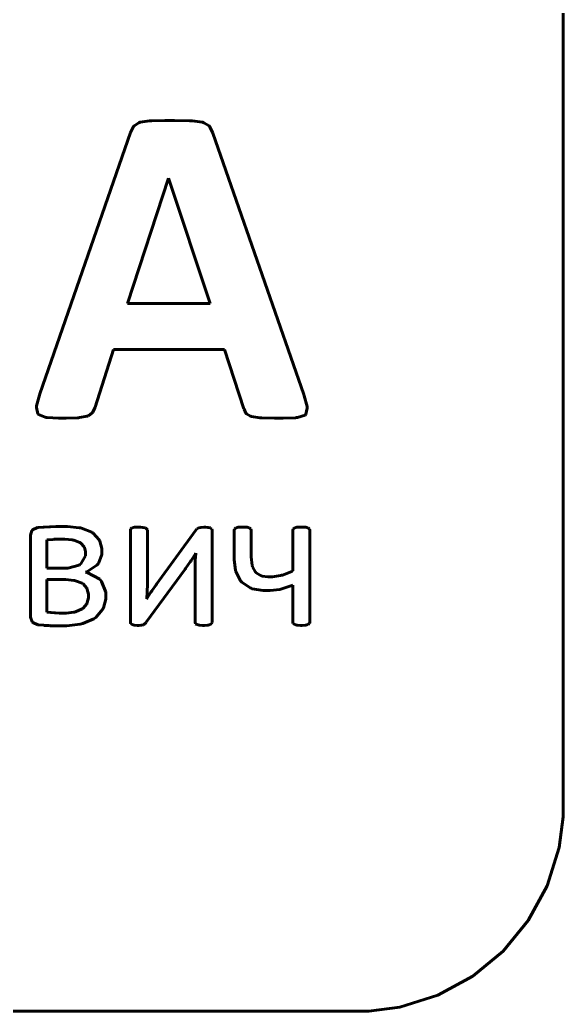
# Model space of a CAD drawing. Header units: millimetres. Extents: x 0 to 242, y 0 to 295.
# Drawn here: x 183.9 to 242.5, y 0 to 106.8 of the extents above; entities that cross this region are included whole.
import ezdxf

# ---------------------------------------------------------------- set-up
doc = ezdxf.new("R2010")
doc.units = ezdxf.units.MM
doc.linetypes.add('K5LT_BASIC', pattern=[0])
doc.layers.add('SLICE', color=1, linetype='Continuous', true_color=0xff0000)

msp = doc.modelspace()

# ---------------------------------------------------------------- linework, layer by layer
at = {"layer": 'SLICE', "color": 5, "linetype": 'K5LT_BASIC', "lineweight": 60, "true_color": 0x0000ff}
for p, q in [((242.48, 273.24), (242.48, 22.05)), ((195.89, 94.72), (196.18, 95.27)), ((196.18, 95.27), (196.21, 95.31)), ((196.21, 95.31), (196.24, 95.36)), ((196.24, 95.36), (196.76, 95.69)), ((196.76, 95.69), (196.83, 95.71)), ((196.83, 95.71), (196.9, 95.74)), ((196.9, 95.74), (197.9, 95.88)), ((197.9, 95.88), (198.03, 95.88)), ((198.03, 95.88), (198.16, 95.89)), ((198.16, 95.89), (199.57, 95.92)), ((199.57, 95.92), (200.04, 95.92)), ((200.04, 95.92), (200.61, 95.92)), ((200.61, 95.92), (202.2, 95.89)), ((202.2, 95.89), (202.34, 95.88)), ((202.34, 95.88), (202.49, 95.88)), ((202.49, 95.88), (203.6, 95.74)), ((203.6, 95.74), (203.68, 95.71)), ((203.68, 95.71), (203.76, 95.69)), ((203.76, 95.69), (204.33, 95.35)), ((204.33, 95.35), (204.37, 95.31)), ((204.37, 95.31), (204.4, 95.26)), ((204.4, 95.26), (204.69, 94.65)), ((186.1, 66.48), (195.87, 94.65)), ((195.87, 94.65), (195.89, 94.72)), ((204.69, 94.65), (204.72, 94.57)), ((204.72, 94.57), (214.53, 66.43)), ((199.94, 89.73), (195.52, 76.23)), ((199.96, 89.73), (199.94, 89.73)), ((204.43, 76.23), (199.96, 89.73)), ((195.52, 76.23), (204.43, 76.23)), ((194.03, 71.26), (192.03, 65.06)), ((206, 71.26), (194.03, 71.26)), ((208.08, 64.88), (206, 71.26)), ((185.74, 65.19), (186.05, 66.34)), ((186.05, 66.34), (186.1, 66.48)), ((214.53, 66.43), (214.58, 66.28)), ((214.58, 66.28), (214.88, 65.12)), ((185.73, 65.1), (185.74, 65.19)), ((185.71, 65.02), (185.73, 65.1)), ((185.86, 64.35), (185.71, 65.02)), ((185.9, 64.3), (185.86, 64.35)), ((185.94, 64.26), (185.9, 64.3)), ((186.67, 63.97), (185.94, 64.26)), ((191.2, 64.08), (190.37, 63.93)), ((191.26, 64.11), (191.2, 64.08)), ((191.32, 64.13), (191.26, 64.11)), ((191.74, 64.44), (191.32, 64.13)), ((191.77, 64.48), (191.74, 64.44)), ((191.8, 64.51), (191.77, 64.48)), ((192.01, 65), (191.8, 64.51)), ((192.03, 65.06), (192.01, 65)), ((208.1, 64.83), (208.08, 64.88)), ((208.3, 64.4), (208.1, 64.83)), ((208.33, 64.37), (208.3, 64.4)), ((208.35, 64.33), (208.33, 64.37)), ((208.77, 64.08), (208.35, 64.33)), ((208.84, 64.06), (208.77, 64.08)), ((214.66, 64.21), (213.86, 63.94)), ((214.71, 64.25), (214.66, 64.21)), ((214.75, 64.3), (214.71, 64.25)), ((214.91, 64.95), (214.75, 64.3)), ((214.88, 65.12), (214.9, 65.03)), ((214.9, 65.03), (214.91, 64.95)), ((186.78, 63.95), (186.67, 63.97)), ((186.88, 63.94), (186.78, 63.95)), ((188.1, 63.87), (186.88, 63.94)), ((188.55, 63.87), (188.1, 63.87)), ((188.94, 63.87), (188.55, 63.87)), ((190.14, 63.92), (188.94, 63.87)), ((190.26, 63.92), (190.14, 63.92)), ((190.37, 63.93), (190.26, 63.92)), ((208.9, 64.04), (208.84, 64.06)), ((209.79, 63.92), (208.9, 64.04)), ((209.91, 63.91), (209.79, 63.92)), ((210.02, 63.9), (209.91, 63.91)), ((211.37, 63.87), (210.02, 63.9)), ((211.86, 63.87), (211.37, 63.87)), ((212.3, 63.87), (211.86, 63.87)), ((213.63, 63.92), (212.3, 63.87)), ((213.74, 63.93), (213.63, 63.92)), ((213.86, 63.94), (213.74, 63.93)), ((185.08, 51.29), (185.24, 51.77)), ((185.08, 51.11), (185.08, 51.29)), ((185.24, 51.77), (185.28, 51.81)), ((185.28, 51.81), (185.31, 51.85)), ((185.31, 51.85), (185.83, 52.09)), ((185.83, 52.09), (185.9, 52.09)), ((185.9, 52.09), (185.94, 52.1)), ((185.94, 52.1), (186.45, 52.15)), ((186.45, 52.15), (186.51, 52.15)), ((186.51, 52.15), (186.56, 52.15)), ((186.56, 52.15), (187.12, 52.19)), ((187.12, 52.19), (187.18, 52.19)), ((187.18, 52.19), (187.23, 52.19)), ((187.23, 52.19), (187.82, 52.21)), ((187.82, 52.21), (187.88, 52.21)), ((187.88, 52.21), (187.94, 52.22)), ((187.94, 52.22), (188.44, 52.22)), ((188.44, 52.22), (188.61, 52.22)), ((188.61, 52.22), (189.07, 52.22)), ((189.07, 52.22), (190.33, 52.08)), ((190.33, 52.08), (190.46, 52.05)), ((190.46, 52.05), (190.59, 52.02)), ((190.59, 52.02), (191.67, 51.6)), ((191.67, 51.6), (191.75, 51.54)), ((191.75, 51.54), (191.84, 51.48)), ((191.84, 51.48), (192.48, 50.78)), ((195.84, 51.84), (195.87, 51.94)), ((195.84, 51.8), (195.84, 51.84)), ((195.84, 41.89), (195.84, 51.8)), ((195.87, 51.94), (195.88, 51.95)), ((195.88, 51.95), (195.89, 51.96)), ((195.89, 51.96), (196.01, 52.05)), ((196.01, 52.05), (196.03, 52.06)), ((196.03, 52.06), (196.05, 52.07)), ((196.05, 52.07), (196.28, 52.12)), ((196.28, 52.12), (196.31, 52.12)), ((196.31, 52.12), (196.34, 52.12)), ((196.34, 52.12), (196.64, 52.13)), ((196.64, 52.13), (196.74, 52.13)), ((196.74, 52.13), (196.92, 52.13)), ((196.92, 52.13), (197.43, 52.07)), ((197.43, 52.07), (197.47, 52.05)), ((197.47, 52.05), (197.5, 52.04)), ((197.5, 52.04), (197.67, 51.86)), ((197.67, 51.86), (197.67, 51.8)), ((197.67, 51.8), (197.67, 46.08)), ((198.66, 45.99), (202.9, 51.8)), ((202.9, 51.82), (203.02, 51.94)), ((202.9, 51.8), (202.9, 51.82)), ((203.02, 51.94), (203.03, 51.95)), ((203.03, 51.95), (203.04, 51.96)), ((203.04, 51.96), (203.18, 52.05)), ((203.18, 52.05), (203.21, 52.05)), ((203.21, 52.05), (203.22, 52.06)), ((203.22, 52.06), (203.43, 52.11)), ((203.43, 52.11), (203.46, 52.11)), ((203.46, 52.11), (203.48, 52.11)), ((203.48, 52.11), (203.74, 52.12)), ((203.74, 52.12), (203.83, 52.12)), ((203.83, 52.12), (203.92, 52.12)), ((203.92, 52.12), (204.19, 52.11)), ((204.19, 52.11), (204.22, 52.11)), ((204.22, 52.11), (204.24, 52.11)), ((204.24, 52.11), (204.46, 52.06)), ((204.46, 52.06), (204.47, 52.05)), ((204.47, 52.05), (204.48, 52.04)), ((204.48, 52.04), (204.59, 51.95)), ((204.59, 51.95), (204.6, 51.93)), ((204.6, 51.93), (204.61, 51.92)), ((204.61, 51.92), (204.64, 51.82)), ((204.64, 51.82), (204.64, 51.78)), ((204.64, 51.78), (204.64, 41.89)), ((207.03, 51.83), (207.06, 51.93)), ((207.03, 51.79), (207.03, 51.83)), ((207.03, 48.99), (207.03, 51.79)), ((207.06, 51.93), (207.07, 51.94)), ((207.07, 51.94), (207.08, 51.95)), ((207.08, 51.95), (207.2, 52.05)), ((207.2, 52.05), (207.22, 52.05)), ((207.22, 52.05), (207.24, 52.06)), ((207.24, 52.06), (207.47, 52.12)), ((207.47, 52.12), (207.5, 52.12)), ((207.5, 52.12), (207.53, 52.12)), ((207.53, 52.12), (207.83, 52.13)), ((207.83, 52.13), (207.93, 52.13)), ((207.93, 52.13), (208.04, 52.13)), ((208.04, 52.13), (208.35, 52.12)), ((208.35, 52.12), (208.38, 52.12)), ((208.38, 52.12), (208.41, 52.12)), ((208.41, 52.12), (208.64, 52.06)), ((208.64, 52.06), (208.66, 52.05)), ((208.66, 52.05), (208.68, 52.05)), ((208.68, 52.05), (208.8, 51.95)), ((208.8, 51.95), (208.81, 51.94)), ((208.81, 51.94), (208.81, 51.93)), ((208.81, 51.93), (208.86, 51.83)), ((208.86, 51.83), (208.86, 51.79)), ((208.86, 51.79), (208.86, 49.27)), ((213.35, 51.83), (213.38, 51.93)), ((213.35, 51.79), (213.35, 51.83)), ((213.35, 47.42), (213.35, 51.79)), ((213.38, 51.93), (213.39, 51.94)), ((213.39, 51.94), (213.4, 51.95)), ((213.4, 51.95), (213.52, 52.05)), ((213.52, 52.05), (213.54, 52.05)), ((213.54, 52.05), (213.55, 52.06)), ((213.55, 52.06), (213.79, 52.12)), ((213.79, 52.12), (213.83, 52.12)), ((213.83, 52.12), (213.85, 52.12)), ((213.85, 52.12), (214.16, 52.13)), ((214.16, 52.13), (214.27, 52.13)), ((214.27, 52.13), (214.38, 52.13)), ((214.38, 52.13), (214.68, 52.12)), ((214.68, 52.12), (214.71, 52.12)), ((214.71, 52.12), (214.74, 52.12)), ((214.74, 52.12), (214.97, 52.06)), ((214.97, 52.06), (214.99, 52.05)), ((214.99, 52.05), (215, 52.05)), ((215, 52.05), (215.12, 51.95)), ((215.12, 51.95), (215.13, 51.94)), ((215.13, 51.94), (215.14, 51.93)), ((215.14, 51.93), (215.18, 51.83)), ((215.18, 51.83), (215.18, 51.79)), ((215.18, 51.79), (215.18, 41.91)), ((185.08, 42.61), (185.08, 51.11)), ((186.88, 50.77), (186.83, 50.77)), ((186.83, 50.77), (186.83, 47.71)), ((187.48, 50.82), (186.88, 50.77)), ((187.56, 50.82), (187.48, 50.82)), ((187.63, 50.83), (187.56, 50.82)), ((188.26, 50.85), (187.63, 50.83)), ((188.5, 50.85), (188.26, 50.85)), ((188.77, 50.85), (188.5, 50.85)), ((189.58, 50.77), (188.77, 50.85)), ((189.66, 50.75), (189.58, 50.77)), ((189.74, 50.74), (189.66, 50.75)), ((190.39, 50.49), (189.74, 50.74)), ((190.45, 50.46), (190.39, 50.49)), ((190.5, 50.42), (190.45, 50.46)), ((190.85, 50.03), (190.5, 50.42)), ((192.48, 50.78), (192.52, 50.7)), ((192.52, 50.7), (192.56, 50.62)), ((192.56, 50.62), (192.76, 49.84)), ((190.88, 49.98), (190.85, 50.03)), ((190.9, 49.94), (190.88, 49.98)), ((191.01, 49.5), (190.9, 49.94)), ((191.01, 49.33), (191.01, 49.5)), ((191.01, 49.05), (191.01, 49.33)), ((192.76, 49.21), (192.39, 48.24)), ((192.76, 49.84), (192.76, 49.57)), ((192.76, 49.57), (192.76, 49.21)), ((202.85, 49.26), (202.39, 48.54)), ((202.84, 48.54), (202.89, 49.26)), ((202.9, 49.33), (202.85, 49.26)), ((202.89, 49.26), (202.9, 49.33)), ((208.86, 49.27), (208.86, 48.94)), ((189.11, 47.71), (190.31, 48.05)), ((190.31, 48.05), (190.41, 48.12)), ((190.41, 48.12), (190.51, 48.19)), ((190.51, 48.19), (191.01, 49.05)), ((192.32, 48.14), (192.24, 48.04)), ((192.39, 48.24), (192.32, 48.14)), ((202.29, 48.4), (201.79, 47.7)), ((202.34, 48.46), (202.29, 48.4)), ((202.39, 48.54), (202.34, 48.46)), ((202.82, 47.8), (202.83, 48.39)), ((202.83, 48.39), (202.84, 48.46)), ((202.84, 48.46), (202.84, 48.54)), ((207.03, 48.61), (207.03, 48.99)), ((207.17, 47.49), (207.03, 48.61)), ((208.86, 48.94), (208.96, 48.02)), ((186.83, 47.71), (188.68, 47.71)), ((188.68, 47.71), (189.11, 47.71)), ((191.15, 47.34), (191.01, 47.3)), ((191.01, 47.3), (191.18, 47.26)), ((192.24, 48.04), (191.15, 47.34)), ((191.18, 47.26), (192.55, 46.52)), ((201.74, 47.63), (197.55, 41.89)), ((201.79, 47.7), (201.74, 47.63)), ((202.82, 47.58), (202.82, 47.8)), ((202.82, 41.89), (202.82, 47.58)), ((207.21, 47.38), (207.17, 47.49)), ((207.23, 47.28), (207.21, 47.38)), ((207.71, 46.36), (207.23, 47.28)), ((208.96, 48.02), (208.99, 47.94)), ((208.99, 47.94), (209.01, 47.87)), ((209.01, 47.87), (209.33, 47.29)), ((209.33, 47.29), (209.38, 47.24)), ((209.38, 47.24), (209.41, 47.21)), ((209.41, 47.21), (209.93, 46.9)), ((212.22, 46.97), (213.25, 47.37)), ((213.25, 47.37), (213.35, 47.42)), ((188.6, 46.49), (186.83, 46.49)), ((186.83, 46.49), (186.83, 42.99)), ((188.88, 46.49), (188.6, 46.49)), ((189.74, 46.4), (188.88, 46.49)), ((189.83, 46.38), (189.74, 46.4)), ((189.92, 46.37), (189.83, 46.38)), ((190.63, 46.09), (189.92, 46.37)), ((190.68, 46.05), (190.63, 46.09)), ((190.74, 46.02), (190.68, 46.05)), ((191.15, 45.56), (190.74, 46.02)), ((192.55, 46.52), (192.64, 46.41)), ((192.64, 46.41), (192.73, 46.3)), ((192.73, 46.3), (193.19, 45.14)), ((197.67, 46.08), (197.67, 45.87)), ((198.14, 45.27), (198.61, 45.93)), ((198.61, 45.93), (198.66, 45.99)), ((207.78, 46.28), (207.71, 46.36)), ((207.85, 46.21), (207.78, 46.28)), ((208.75, 45.61), (207.85, 46.21)), ((209.93, 46.9), (209.99, 46.89)), ((209.99, 46.89), (210.05, 46.87)), ((210.05, 46.87), (210.65, 46.78)), ((210.65, 46.78), (210.85, 46.78)), ((210.85, 46.78), (211.17, 46.78)), ((211.17, 46.78), (212.02, 46.92)), ((212.02, 46.92), (212.12, 46.95)), ((212.12, 46.95), (212.22, 46.97)), ((191.17, 45.5), (191.15, 45.56)), ((191.2, 45.44), (191.17, 45.5)), ((191.33, 44.92), (191.2, 45.44)), ((191.33, 44.72), (191.33, 44.92)), ((193.19, 45.14), (193.19, 44.75)), ((197.64, 45.16), (197.6, 44.46)), ((197.63, 44.46), (198.06, 45.14)), ((197.65, 45.23), (197.64, 45.16)), ((197.67, 45.87), (197.65, 45.3)), ((197.65, 45.3), (197.65, 45.23)), ((198.06, 45.14), (198.1, 45.2)), ((198.1, 45.2), (198.14, 45.27)), ((208.87, 45.56), (208.75, 45.61)), ((208.98, 45.51), (208.87, 45.56)), ((210.14, 45.3), (208.98, 45.51)), ((210.57, 45.3), (210.14, 45.3)), ((210.91, 45.3), (210.57, 45.3)), ((211.94, 45.43), (210.91, 45.3)), ((212.05, 45.46), (211.94, 45.43)), ((212.16, 45.49), (212.05, 45.46)), ((213.25, 45.84), (212.16, 45.49)), ((213.35, 45.89), (213.25, 45.84)), ((213.35, 41.91), (213.35, 45.89)), ((190.74, 43.41), (191.15, 43.89)), ((191.15, 43.89), (191.17, 43.95)), ((191.17, 43.95), (191.2, 44.01)), ((191.2, 44.01), (191.33, 44.54)), ((191.33, 44.54), (191.33, 44.72)), ((193.19, 44.4), (192.95, 43.46)), ((193.19, 44.75), (193.19, 44.4)), ((197.6, 44.46), (197.59, 44.39)), ((197.59, 44.39), (197.63, 44.46)), ((186.83, 42.99), (186.86, 42.98)), ((186.86, 42.98), (187.22, 42.95)), ((187.22, 42.95), (187.26, 42.94)), ((187.26, 42.94), (187.3, 42.94)), ((187.3, 42.94), (187.68, 42.91)), ((187.68, 42.91), (187.72, 42.9)), ((187.72, 42.9), (187.76, 42.9)), ((187.76, 42.9), (188.15, 42.88)), ((188.15, 42.88), (188.2, 42.88)), ((188.2, 42.88), (188.23, 42.88)), ((188.23, 42.88), (188.53, 42.87)), ((188.53, 42.87), (188.63, 42.87)), ((188.63, 42.87), (188.93, 42.87)), ((188.93, 42.87), (189.76, 42.97)), ((189.76, 42.97), (189.84, 43)), ((189.84, 43), (189.93, 43.02)), ((189.93, 43.02), (190.63, 43.33)), ((190.63, 43.33), (190.68, 43.37)), ((190.68, 43.37), (190.74, 43.41)), ((192.84, 43.26), (192.11, 42.4)), ((192.9, 43.36), (192.84, 43.26)), ((192.95, 43.46), (192.9, 43.36)), ((185.08, 42.44), (185.08, 42.61)), ((185.25, 41.95), (185.08, 42.44)), ((185.29, 41.91), (185.25, 41.95)), ((185.32, 41.87), (185.29, 41.91)), ((185.86, 41.63), (185.32, 41.87)), ((190.43, 41.68), (189.01, 41.5)), ((190.57, 41.71), (190.43, 41.68)), ((190.71, 41.75), (190.57, 41.71)), ((191.92, 42.27), (190.71, 41.75)), ((192.02, 42.33), (191.92, 42.27)), ((192.11, 42.4), (192.02, 42.33)), ((195.84, 41.86), (195.84, 41.89)), ((195.87, 41.76), (195.84, 41.86)), ((195.88, 41.75), (195.87, 41.76)), ((195.89, 41.74), (195.88, 41.75)), ((196, 41.66), (195.89, 41.74)), ((196.02, 41.65), (196, 41.66)), ((196.03, 41.64), (196.02, 41.65)), ((196.24, 41.59), (196.03, 41.64)), ((197.27, 41.65), (197.26, 41.63)), ((197.4, 41.73), (197.27, 41.65)), ((197.41, 41.74), (197.4, 41.73)), ((197.42, 41.75), (197.41, 41.74)), ((197.53, 41.88), (197.42, 41.75)), ((197.55, 41.89), (197.53, 41.88)), ((202.82, 41.86), (202.82, 41.89)), ((202.85, 41.76), (202.82, 41.86)), ((202.87, 41.75), (202.85, 41.76)), ((202.87, 41.74), (202.87, 41.75)), ((203, 41.66), (202.87, 41.74)), ((203.02, 41.65), (203, 41.66)), ((203.03, 41.64), (203.02, 41.65)), ((203.27, 41.59), (203.03, 41.64)), ((204.43, 41.64), (204.21, 41.59)), ((204.45, 41.65), (204.43, 41.64)), ((204.47, 41.66), (204.45, 41.65)), ((204.59, 41.74), (204.47, 41.66)), ((204.6, 41.75), (204.59, 41.74)), ((204.64, 41.86), (204.6, 41.76)), ((204.6, 41.76), (204.6, 41.75)), ((204.64, 41.89), (204.64, 41.86)), ((213.35, 41.87), (213.35, 41.91)), ((213.38, 41.76), (213.35, 41.87)), ((213.39, 41.75), (213.38, 41.76)), ((213.4, 41.75), (213.39, 41.75)), ((213.52, 41.66), (213.4, 41.75)), ((213.54, 41.65), (213.52, 41.66)), ((213.55, 41.65), (213.54, 41.65)), ((213.79, 41.59), (213.55, 41.65)), ((214.97, 41.65), (214.74, 41.59)), ((214.99, 41.65), (214.97, 41.65)), ((215, 41.66), (214.99, 41.65)), ((215.12, 41.75), (215, 41.66)), ((215.13, 41.75), (215.12, 41.75)), ((215.14, 41.76), (215.13, 41.75)), ((215.18, 41.87), (215.14, 41.76)), ((215.18, 41.91), (215.18, 41.87)), ((185.93, 41.62), (185.86, 41.63)), ((185.98, 41.61), (185.93, 41.62)), ((186.5, 41.57), (185.98, 41.61)), ((186.55, 41.56), (186.5, 41.57)), ((186.6, 41.56), (186.55, 41.56)), ((187.13, 41.53), (186.6, 41.56)), ((187.19, 41.52), (187.13, 41.53)), ((187.24, 41.52), (187.19, 41.52)), ((187.78, 41.5), (187.24, 41.52)), ((187.84, 41.5), (187.78, 41.5)), ((187.97, 41.5), (187.84, 41.5)), ((188.37, 41.5), (187.97, 41.5)), ((188.55, 41.5), (188.37, 41.5)), ((189.01, 41.5), (188.55, 41.5)), ((196.27, 41.59), (196.24, 41.59)), ((196.29, 41.59), (196.27, 41.59)), ((196.56, 41.56), (196.29, 41.59)), ((196.66, 41.56), (196.56, 41.56)), ((196.75, 41.56), (196.66, 41.56)), ((196.99, 41.58), (196.75, 41.56)), ((197.02, 41.58), (196.99, 41.58)), ((197.04, 41.59), (197.02, 41.58)), ((197.24, 41.63), (197.04, 41.59)), ((197.26, 41.63), (197.24, 41.63)), ((203.3, 41.59), (203.27, 41.59)), ((203.33, 41.59), (203.3, 41.59)), ((203.63, 41.56), (203.33, 41.59)), ((203.74, 41.56), (203.63, 41.56)), ((203.84, 41.56), (203.74, 41.56)), ((204.15, 41.59), (203.84, 41.56)), ((204.18, 41.59), (204.15, 41.59)), ((204.21, 41.59), (204.18, 41.59)), ((213.83, 41.59), (213.79, 41.59)), ((213.85, 41.59), (213.83, 41.59)), ((214.16, 41.56), (213.85, 41.59)), ((214.27, 41.56), (214.16, 41.56)), ((214.37, 41.56), (214.27, 41.56)), ((214.68, 41.59), (214.37, 41.56)), ((214.71, 41.59), (214.68, 41.59)), ((214.74, 41.59), (214.71, 41.59)), ((242.48, 22.05), (242.48, 20.95)), ((242.48, 20.95), (242.03, 17.63)), ((242.03, 17.63), (240.74, 13.5)), ((240.74, 13.5), (238.7, 9.76)), ((238.7, 9.76), (236, 6.49)), ((236, 6.49), (232.74, 3.79)), ((232.74, 3.79), (228.99, 1.75)), ((228.99, 1.75), (224.86, 0.46)), ((220.43, 0.01), (26.03, 0.01)), ((221.54, 0.01), (220.43, 0.01)), ((224.86, 0.46), (221.54, 0.01))]:
    msp.add_line(p, q, dxfattribs=at)

doc.saveas('drawing.dxf')
